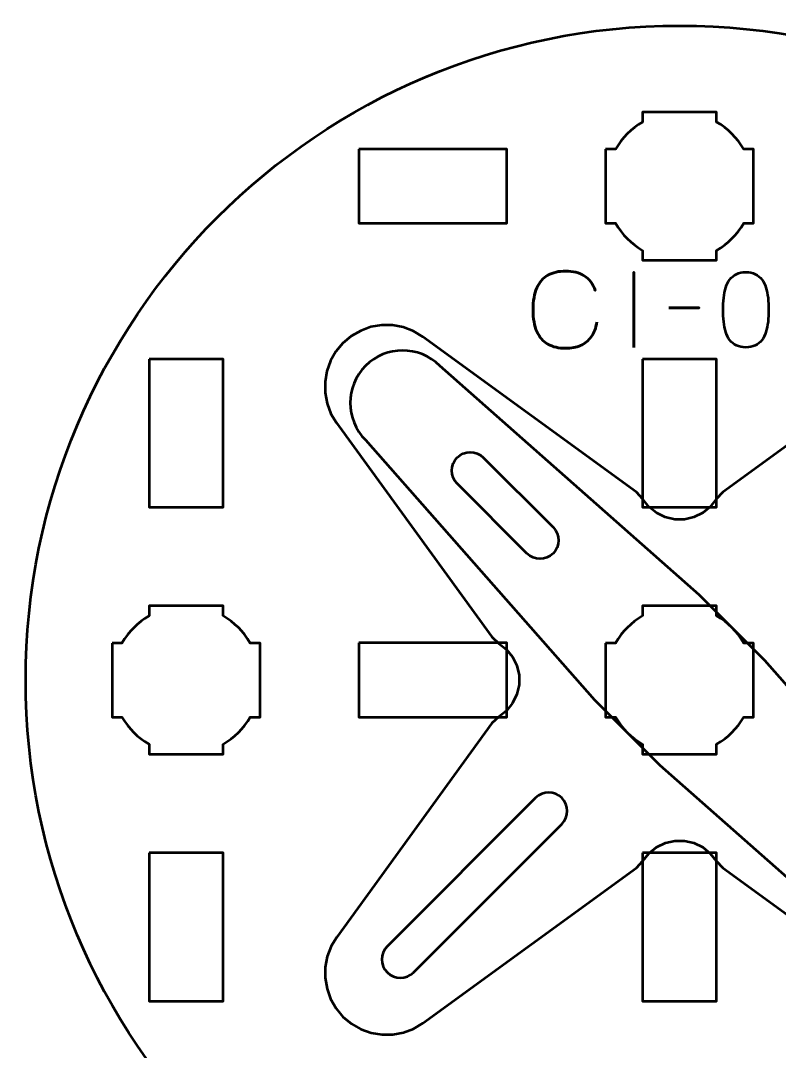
# Model space of a CAD drawing. Header units: centimetres. Extents: x -21 to 0, y -29.7 to 0.
# Drawn here: x -11.471 to -8.396, y -27.154 to -22.979 of the extents above; entities that cross this region are included whole.
import ezdxf

# ---------------------------------------------------------------- set-up
doc = ezdxf.new("R2010")
doc.units = ezdxf.units.CM
doc.header["$MEASUREMENT"] = 0
doc.layers.add('Layer 1', color=7, linetype='Continuous')

msp = doc.modelspace()

# ---------------------------------------------------------------- linework, layer by layer
at = {"layer": 'Layer 1', "color": 3, "lineweight": 53}
msp.add_ellipse((-8.80005, -25.64994), major_axis=(0, 2.65), ratio=1, dxfattribs=at)
at = {"layer": 'Layer 1', "color": 1, "lineweight": 53}
msp.add_open_spline([(-21.00003, -29.19995), (-21.00003, -29.19995), (-21.00003, -2.29992), (-21.00003, -2.29992), (-21.00003, -2.29992), (-21.00003, -2.21709), (-20.93286, -2.14992), (-20.85003, -2.14992), (-20.85003, -2.14992), (-20.7672, -2.14992), (-20.70003, -2.08275), (-20.70003, -1.99992), (-20.70003, -1.99992), (-20.70003, -1.91709), (-20.7672, -1.84992), (-20.85003, -1.84992), (-20.85003, -1.84992), (-20.93286, -1.84992), (-21.00003, -1.78275), (-21.00003, -1.69992), (-21.00003, -1.69992), (-21.00003, -1.61709), (-20.93286, -1.54992), (-20.85003, -1.54992), (-20.85003, -1.54992), (-20.7672, -1.54992), (-20.70003, -1.48275), (-20.70003, -1.39992), (-20.70003, -1.39992), (-20.70003, -1.31709), (-20.7672, -1.24992), (-20.85003, -1.24992), (-20.85003, -1.24992), (-20.93286, -1.24992), (-21.00003, -1.18275), (-21.00003, -1.09992), (-21.00003, -1.09992), (-21.00003, -1.09992), (-21.00003, -0.49992), (-21.00003, -0.49992), (-21.00003, -0.49992), (-21.00003, -0.22295), (-20.77694, 0.00004), (-20.49994, 0.00004), (-20.49994, 0.00004), (-20.49994, 0.00004), (-0.50008, 0.00004), (-0.50008, 0.00004), (-0.50008, 0.00004), (-0.22294, 0.00004), (0.00002, -0.22295), (0.00002, -0.49992), (0.00002, -0.49992), (0.00002, -0.49992), (0.00002, -29.19995), (0.00002, -29.19995), (0.00002, -29.19995), (0.00002, -29.47695), (-0.22294, -29.70004), (-0.50008, -29.70004), (-0.50008, -29.70004), (-0.50008, -29.70004), (-20.49994, -29.70004), (-20.49994, -29.70004), (-20.49994, -29.70004), (-20.77694, -29.70004), (-21.00003, -29.47695), (-21.00003, -29.19995)], degree=3, knots=[0, 0, 0, 0, 0.0588235, 0.0588235, 0.0588235, 0.0588235, 0.1176471, 0.1176471, 0.1176471, 0.1176471, 0.1764706, 0.1764706, 0.1764706, 0.1764706, 0.2352941, 0.2352941, 0.2352941, 0.2352941, 0.2941176, 0.2941176, 0.2941176, 0.2941176, 0.3529412, 0.3529412, 0.3529412, 0.3529412, 0.4117647, 0.4117647, 0.4117647, 0.4117647, 0.4705882, 0.4705882, 0.4705882, 0.4705882, 0.5294118, 0.5294118, 0.5294118, 0.5294118, 0.5882353, 0.5882353, 0.5882353, 0.5882353, 0.6470588, 0.6470588, 0.6470588, 0.6470588, 0.7058824, 0.7058824, 0.7058824, 0.7058824, 0.7647059, 0.7647059, 0.7647059, 0.7647059, 0.8235294, 0.8235294, 0.8235294, 0.8235294, 0.8823529, 0.8823529, 0.8823529, 0.8823529, 0.9411765, 0.9411765, 0.9411765, 0.9411765, 1, 1, 1, 1], dxfattribs=at)
at = {"layer": 'Layer 1', "lineweight": 53}
for points, knots in [([(-9.10005, -23.49988), (-9.10005, -23.49988), (-9.05985, -23.49988), (-9.05985, -23.49988), (-9.05985, -23.49988), (-9.03352, -23.45436), (-8.99556, -23.41643), (-8.95005, -23.3901), (-8.95005, -23.3901), (-8.95005, -23.3901), (-8.95005, -23.34988), (-8.95005, -23.34988), (-8.95005, -23.34988), (-8.95005, -23.34988), (-8.65005, -23.34988), (-8.65005, -23.34988), (-8.65005, -23.34988), (-8.65005, -23.34988), (-8.65005, -23.39007), (-8.65005, -23.39007), (-8.65005, -23.39007), (-8.60452, -23.4164), (-8.56653, -23.45435), (-8.54017, -23.49988), (-8.54017, -23.49988), (-8.54017, -23.49988), (-8.50005, -23.49988), (-8.50005, -23.49988), (-8.50005, -23.49988), (-8.50005, -23.49988), (-8.50005, -23.6453), (-8.50005, -23.6453), (-8.50005, -23.6453), (-8.50005, -23.6453), (-8.49999, -23.64995), (-8.49999, -23.64995), (-8.49999, -23.64995), (-8.49999, -23.64995), (-8.50005, -23.65459), (-8.50005, -23.65459), (-8.50005, -23.65459), (-8.50005, -23.65459), (-8.50005, -23.79988), (-8.50005, -23.79988), (-8.50005, -23.79988), (-8.50005, -23.79988), (-8.54012, -23.79988), (-8.54012, -23.79988), (-8.54012, -23.79988), (-8.56647, -23.84545), (-8.60447, -23.88346), (-8.65005, -23.90982), (-8.65005, -23.90982), (-8.65005, -23.90982), (-8.65005, -23.94988), (-8.65005, -23.94988), (-8.65005, -23.94988), (-8.65005, -23.94988), (-8.79333, -23.94988), (-8.79333, -23.94988), (-8.79333, -23.94988), (-8.79333, -23.94988), (-8.8, -23.94996), (-8.8, -23.94996), (-8.8, -23.94996), (-8.8, -23.94996), (-8.80668, -23.94988), (-8.80668, -23.94988), (-8.80668, -23.94988), (-8.80668, -23.94988), (-8.95005, -23.94988), (-8.95005, -23.94988), (-8.95005, -23.94988), (-8.95005, -23.94988), (-8.95005, -23.90978), (-8.95005, -23.90978), (-8.95005, -23.90978), (-8.99559, -23.88342), (-9.03357, -23.84543), (-9.0599, -23.79988), (-9.0599, -23.79988), (-9.0599, -23.79988), (-9.10005, -23.79988), (-9.10005, -23.79988), (-9.10005, -23.79988), (-9.10005, -23.79988), (-9.10005, -23.49988), (-9.10005, -23.49988)], [0, 0, 0, 0, 0.0454545, 0.0454545, 0.0454545, 0.0454545, 0.0909091, 0.0909091, 0.0909091, 0.0909091, 0.1363636, 0.1363636, 0.1363636, 0.1363636, 0.1818182, 0.1818182, 0.1818182, 0.1818182, 0.2272727, 0.2272727, 0.2272727, 0.2272727, 0.2727273, 0.2727273, 0.2727273, 0.2727273, 0.3181818, 0.3181818, 0.3181818, 0.3181818, 0.3636364, 0.3636364, 0.3636364, 0.3636364, 0.4090909, 0.4090909, 0.4090909, 0.4090909, 0.4545455, 0.4545455, 0.4545455, 0.4545455, 0.5, 0.5, 0.5, 0.5, 0.5454545, 0.5454545, 0.5454545, 0.5454545, 0.5909091, 0.5909091, 0.5909091, 0.5909091, 0.6363636, 0.6363636, 0.6363636, 0.6363636, 0.6818182, 0.6818182, 0.6818182, 0.6818182, 0.7272727, 0.7272727, 0.7272727, 0.7272727, 0.7727273, 0.7727273, 0.7727273, 0.7727273, 0.8181818, 0.8181818, 0.8181818, 0.8181818, 0.8636364, 0.8636364, 0.8636364, 0.8636364, 0.9090909, 0.9090909, 0.9090909, 0.9090909, 0.9545455, 0.9545455, 0.9545455, 0.9545455, 1, 1, 1, 1]), ([(-10.10004, -23.49987), (-10.10004, -23.49987), (-9.50003, -23.49987), (-9.50003, -23.49987), (-9.50003, -23.49987), (-9.50003, -23.49987), (-9.50003, -23.79987), (-9.50003, -23.79987), (-9.50003, -23.79987), (-9.50003, -23.79987), (-10.10004, -23.79987), (-10.10004, -23.79987), (-10.10004, -23.79987), (-10.10004, -23.79987), (-10.10004, -23.49987), (-10.10004, -23.49987)], [0, 0, 0, 0, 0.25, 0.25, 0.25, 0.25, 0.5, 0.5, 0.5, 0.5, 0.75, 0.75, 0.75, 0.75, 1, 1, 1, 1]), ([(-10.95002, -24.34985), (-10.95002, -24.34985), (-10.65002, -24.34985), (-10.65002, -24.34985), (-10.65002, -24.34985), (-10.65002, -24.34985), (-10.65002, -24.94986), (-10.65002, -24.94986), (-10.65002, -24.94986), (-10.65002, -24.94986), (-10.95002, -24.94986), (-10.95002, -24.94986), (-10.95002, -24.94986), (-10.95002, -24.94986), (-10.95002, -24.34985), (-10.95002, -24.34985)], [0, 0, 0, 0, 0.25, 0.25, 0.25, 0.25, 0.5, 0.5, 0.5, 0.5, 0.75, 0.75, 0.75, 0.75, 1, 1, 1, 1]), ([(-8.95009, -24.34985), (-8.95009, -24.34985), (-8.65009, -24.34985), (-8.65009, -24.34985), (-8.65009, -24.34985), (-8.65009, -24.34985), (-8.65009, -24.94986), (-8.65009, -24.94986), (-8.65009, -24.94986), (-8.65009, -24.94986), (-8.95009, -24.94986), (-8.95009, -24.94986), (-8.95009, -24.94986), (-8.95009, -24.94986), (-8.95009, -24.34985), (-8.95009, -24.34985)], [0, 0, 0, 0, 0.25, 0.25, 0.25, 0.25, 0.5, 0.5, 0.5, 0.5, 0.75, 0.75, 0.75, 0.75, 1, 1, 1, 1]), ([(-9.59554, -24.74838), (-9.62482, -24.7191), (-9.67233, -24.7191), (-9.70161, -24.74838), (-9.70161, -24.74838), (-9.73089, -24.77766), (-9.73089, -24.82516), (-9.70161, -24.85444), (-9.70161, -24.85444), (-9.70161, -24.85444), (-9.41876, -25.13729), (-9.41876, -25.13729), (-9.41876, -25.13729), (-9.38948, -25.16657), (-9.34198, -25.16657), (-9.3127, -25.13729), (-9.3127, -25.13729), (-9.28342, -25.10801), (-9.28342, -25.0605), (-9.3127, -25.03122), (-9.3127, -25.03122), (-9.3127, -25.03122), (-9.59554, -24.74838), (-9.59554, -24.74838)], [0, 0, 0, 0, 0.1666667, 0.1666667, 0.1666667, 0.1666667, 0.3333333, 0.3333333, 0.3333333, 0.3333333, 0.5, 0.5, 0.5, 0.5, 0.6666667, 0.6666667, 0.6666667, 0.6666667, 0.8333333, 0.8333333, 0.8333333, 0.8333333, 1, 1, 1, 1]), ([(-11.10005, -25.49988), (-11.10005, -25.49988), (-11.05985, -25.49988), (-11.05985, -25.49988), (-11.05985, -25.49988), (-11.03352, -25.45436), (-10.99556, -25.41643), (-10.95005, -25.3901), (-10.95005, -25.3901), (-10.95005, -25.3901), (-10.95005, -25.34988), (-10.95005, -25.34988), (-10.95005, -25.34988), (-10.95005, -25.34988), (-10.65005, -25.34988), (-10.65005, -25.34988), (-10.65005, -25.34988), (-10.65005, -25.34988), (-10.65005, -25.39007), (-10.65005, -25.39007), (-10.65005, -25.39007), (-10.60452, -25.4164), (-10.56653, -25.45435), (-10.54017, -25.49988), (-10.54017, -25.49988), (-10.54017, -25.49988), (-10.50005, -25.49988), (-10.50005, -25.49988), (-10.50005, -25.49988), (-10.50005, -25.49988), (-10.50005, -25.6453), (-10.50005, -25.6453), (-10.50005, -25.6453), (-10.50005, -25.6453), (-10.49999, -25.64995), (-10.49999, -25.64995), (-10.49999, -25.64995), (-10.49999, -25.64995), (-10.50005, -25.65459), (-10.50005, -25.65459), (-10.50005, -25.65459), (-10.50005, -25.65459), (-10.50005, -25.79988), (-10.50005, -25.79988), (-10.50005, -25.79988), (-10.50005, -25.79988), (-10.54012, -25.79988), (-10.54012, -25.79988), (-10.54012, -25.79988), (-10.56647, -25.84545), (-10.60447, -25.88346), (-10.65005, -25.90982), (-10.65005, -25.90982), (-10.65005, -25.90982), (-10.65005, -25.94988), (-10.65005, -25.94988), (-10.65005, -25.94988), (-10.65005, -25.94988), (-10.79333, -25.94988), (-10.79333, -25.94988), (-10.79333, -25.94988), (-10.79333, -25.94988), (-10.8, -25.94996), (-10.8, -25.94996), (-10.8, -25.94996), (-10.8, -25.94996), (-10.80668, -25.94988), (-10.80668, -25.94988), (-10.80668, -25.94988), (-10.80668, -25.94988), (-10.95005, -25.94988), (-10.95005, -25.94988), (-10.95005, -25.94988), (-10.95005, -25.94988), (-10.95005, -25.90978), (-10.95005, -25.90978), (-10.95005, -25.90978), (-10.99559, -25.88342), (-11.03357, -25.84543), (-11.0599, -25.79988), (-11.0599, -25.79988), (-11.0599, -25.79988), (-11.10005, -25.79988), (-11.10005, -25.79988), (-11.10005, -25.79988), (-11.10005, -25.79988), (-11.10005, -25.49988), (-11.10005, -25.49988)], [0, 0, 0, 0, 0.0454545, 0.0454545, 0.0454545, 0.0454545, 0.0909091, 0.0909091, 0.0909091, 0.0909091, 0.1363636, 0.1363636, 0.1363636, 0.1363636, 0.1818182, 0.1818182, 0.1818182, 0.1818182, 0.2272727, 0.2272727, 0.2272727, 0.2272727, 0.2727273, 0.2727273, 0.2727273, 0.2727273, 0.3181818, 0.3181818, 0.3181818, 0.3181818, 0.3636364, 0.3636364, 0.3636364, 0.3636364, 0.4090909, 0.4090909, 0.4090909, 0.4090909, 0.4545455, 0.4545455, 0.4545455, 0.4545455, 0.5, 0.5, 0.5, 0.5, 0.5454545, 0.5454545, 0.5454545, 0.5454545, 0.5909091, 0.5909091, 0.5909091, 0.5909091, 0.6363636, 0.6363636, 0.6363636, 0.6363636, 0.6818182, 0.6818182, 0.6818182, 0.6818182, 0.7272727, 0.7272727, 0.7272727, 0.7272727, 0.7727273, 0.7727273, 0.7727273, 0.7727273, 0.8181818, 0.8181818, 0.8181818, 0.8181818, 0.8636364, 0.8636364, 0.8636364, 0.8636364, 0.9090909, 0.9090909, 0.9090909, 0.9090909, 0.9545455, 0.9545455, 0.9545455, 0.9545455, 1, 1, 1, 1]), ([(-9.10005, -25.49988), (-9.10005, -25.49988), (-9.05985, -25.49988), (-9.05985, -25.49988), (-9.05985, -25.49988), (-9.03352, -25.45436), (-8.99556, -25.41643), (-8.95005, -25.3901), (-8.95005, -25.3901), (-8.95005, -25.3901), (-8.95005, -25.34988), (-8.95005, -25.34988), (-8.95005, -25.34988), (-8.95005, -25.34988), (-8.65005, -25.34988), (-8.65005, -25.34988), (-8.65005, -25.34988), (-8.65005, -25.34988), (-8.65005, -25.39007), (-8.65005, -25.39007), (-8.65005, -25.39007), (-8.60452, -25.4164), (-8.56653, -25.45435), (-8.54017, -25.49988), (-8.54017, -25.49988), (-8.54017, -25.49988), (-8.50005, -25.49988), (-8.50005, -25.49988), (-8.50005, -25.49988), (-8.50005, -25.49988), (-8.50005, -25.6453), (-8.50005, -25.6453), (-8.50005, -25.6453), (-8.50005, -25.6453), (-8.49999, -25.64995), (-8.49999, -25.64995), (-8.49999, -25.64995), (-8.49999, -25.64995), (-8.50005, -25.65459), (-8.50005, -25.65459), (-8.50005, -25.65459), (-8.50005, -25.65459), (-8.50005, -25.79988), (-8.50005, -25.79988), (-8.50005, -25.79988), (-8.50005, -25.79988), (-8.54012, -25.79988), (-8.54012, -25.79988), (-8.54012, -25.79988), (-8.56647, -25.84545), (-8.60447, -25.88346), (-8.65005, -25.90982), (-8.65005, -25.90982), (-8.65005, -25.90982), (-8.65005, -25.94988), (-8.65005, -25.94988), (-8.65005, -25.94988), (-8.65005, -25.94988), (-8.79333, -25.94988), (-8.79333, -25.94988), (-8.79333, -25.94988), (-8.79333, -25.94988), (-8.8, -25.94996), (-8.8, -25.94996), (-8.8, -25.94996), (-8.8, -25.94996), (-8.80668, -25.94988), (-8.80668, -25.94988), (-8.80668, -25.94988), (-8.80668, -25.94988), (-8.95005, -25.94988), (-8.95005, -25.94988), (-8.95005, -25.94988), (-8.95005, -25.94988), (-8.95005, -25.90978), (-8.95005, -25.90978), (-8.95005, -25.90978), (-8.99559, -25.88342), (-9.03357, -25.84543), (-9.0599, -25.79988), (-9.0599, -25.79988), (-9.0599, -25.79988), (-9.10005, -25.79988), (-9.10005, -25.79988), (-9.10005, -25.79988), (-9.10005, -25.79988), (-9.10005, -25.49988), (-9.10005, -25.49988)], [0, 0, 0, 0, 0.0454545, 0.0454545, 0.0454545, 0.0454545, 0.0909091, 0.0909091, 0.0909091, 0.0909091, 0.1363636, 0.1363636, 0.1363636, 0.1363636, 0.1818182, 0.1818182, 0.1818182, 0.1818182, 0.2272727, 0.2272727, 0.2272727, 0.2272727, 0.2727273, 0.2727273, 0.2727273, 0.2727273, 0.3181818, 0.3181818, 0.3181818, 0.3181818, 0.3636364, 0.3636364, 0.3636364, 0.3636364, 0.4090909, 0.4090909, 0.4090909, 0.4090909, 0.4545455, 0.4545455, 0.4545455, 0.4545455, 0.5, 0.5, 0.5, 0.5, 0.5454545, 0.5454545, 0.5454545, 0.5454545, 0.5909091, 0.5909091, 0.5909091, 0.5909091, 0.6363636, 0.6363636, 0.6363636, 0.6363636, 0.6818182, 0.6818182, 0.6818182, 0.6818182, 0.7272727, 0.7272727, 0.7272727, 0.7272727, 0.7727273, 0.7727273, 0.7727273, 0.7727273, 0.8181818, 0.8181818, 0.8181818, 0.8181818, 0.8636364, 0.8636364, 0.8636364, 0.8636364, 0.9090909, 0.9090909, 0.9090909, 0.9090909, 0.9545455, 0.9545455, 0.9545455, 0.9545455, 1, 1, 1, 1]), ([(-10.10004, -25.4998), (-10.10004, -25.4998), (-9.50003, -25.4998), (-9.50003, -25.4998), (-9.50003, -25.4998), (-9.50003, -25.4998), (-9.50003, -25.7998), (-9.50003, -25.7998), (-9.50003, -25.7998), (-9.50003, -25.7998), (-10.10004, -25.7998), (-10.10004, -25.7998), (-10.10004, -25.7998), (-10.10004, -25.7998), (-10.10004, -25.4998), (-10.10004, -25.4998)], [0, 0, 0, 0, 0.25, 0.25, 0.25, 0.25, 0.5, 0.5, 0.5, 0.5, 0.75, 0.75, 0.75, 0.75, 1, 1, 1, 1]), ([(-9.87838, -26.83434), (-9.90766, -26.86363), (-9.95517, -26.86363), (-9.98445, -26.83434), (-9.98445, -26.83434), (-10.01373, -26.80506), (-10.01373, -26.75756), (-9.98445, -26.72828), (-9.98445, -26.72828), (-9.98445, -26.72828), (-9.38341, -26.12724), (-9.38341, -26.12724), (-9.38341, -26.12724), (-9.35413, -26.09796), (-9.30662, -26.09796), (-9.27734, -26.12724), (-9.27734, -26.12724), (-9.24806, -26.15652), (-9.24806, -26.20402), (-9.27734, -26.2333), (-9.27734, -26.2333), (-9.27734, -26.2333), (-9.87838, -26.83434), (-9.87838, -26.83434)], [0, 0, 0, 0, 0.1666667, 0.1666667, 0.1666667, 0.1666667, 0.3333333, 0.3333333, 0.3333333, 0.3333333, 0.5, 0.5, 0.5, 0.5, 0.6666667, 0.6666667, 0.6666667, 0.6666667, 0.8333333, 0.8333333, 0.8333333, 0.8333333, 1, 1, 1, 1]), ([(-10.95002, -26.34992), (-10.95002, -26.34992), (-10.65002, -26.34992), (-10.65002, -26.34992), (-10.65002, -26.34992), (-10.65002, -26.34992), (-10.65002, -26.94992), (-10.65002, -26.94992), (-10.65002, -26.94992), (-10.65002, -26.94992), (-10.95002, -26.94992), (-10.95002, -26.94992), (-10.95002, -26.94992), (-10.95002, -26.94992), (-10.95002, -26.34992), (-10.95002, -26.34992)], [0, 0, 0, 0, 0.25, 0.25, 0.25, 0.25, 0.5, 0.5, 0.5, 0.5, 0.75, 0.75, 0.75, 0.75, 1, 1, 1, 1]), ([(-8.95009, -26.34992), (-8.95009, -26.34992), (-8.65009, -26.34992), (-8.65009, -26.34992), (-8.65009, -26.34992), (-8.65009, -26.34992), (-8.65009, -26.94992), (-8.65009, -26.94992), (-8.65009, -26.94992), (-8.65009, -26.94992), (-8.95009, -26.94992), (-8.95009, -26.94992), (-8.95009, -26.94992), (-8.95009, -26.94992), (-8.95009, -26.34992), (-8.95009, -26.34992)], [0, 0, 0, 0, 0.25, 0.25, 0.25, 0.25, 0.5, 0.5, 0.5, 0.5, 0.75, 0.75, 0.75, 0.75, 1, 1, 1, 1])]:
    msp.add_open_spline(points, degree=3, knots=knots, dxfattribs=at)
at = {"layer": 'Layer 1', "color": 5, "lineweight": 53}
for points, knots in [([(-9.1349, -24.20027), (-9.13942, -24.22447), (-9.14732, -24.24444), (-9.1584, -24.2601), (-9.1584, -24.2601), (-9.16954, -24.2757), (-9.1838, -24.28727), (-9.20115, -24.29482), (-9.20115, -24.29482), (-9.21844, -24.30237), (-9.23876, -24.30618), (-9.2619, -24.30611), (-9.2619, -24.30611), (-9.29005, -24.30618), (-9.31397, -24.30074), (-9.33359, -24.28967), (-9.33359, -24.28967), (-9.3532, -24.27866), (-9.36816, -24.26166), (-9.37846, -24.23859), (-9.37846, -24.23859), (-9.38876, -24.21551), (-9.39391, -24.18595), (-9.39398, -24.1499), (-9.39398, -24.1499), (-9.39391, -24.11399), (-9.38876, -24.08449), (-9.37846, -24.06142), (-9.37846, -24.06142), (-9.36816, -24.03835), (-9.3532, -24.02128), (-9.33359, -24.0102), (-9.33359, -24.0102), (-9.31397, -23.99912), (-9.29005, -23.99362), (-9.2619, -23.99369), (-9.2619, -23.99369), (-9.23177, -23.99362), (-9.20652, -24.00004), (-9.1862, -24.01295), (-9.1862, -24.01295), (-9.16595, -24.02586), (-9.15106, -24.04583), (-9.14168, -24.07285), (-9.14168, -24.07285), (-9.15106, -24.04583), (-9.16595, -24.02586), (-9.1862, -24.01295), (-9.1862, -24.01295), (-9.20652, -24.00004), (-9.23177, -23.99362), (-9.2619, -23.99369), (-9.2619, -23.99369), (-9.29005, -23.99362), (-9.31397, -23.99912), (-9.33359, -24.0102), (-9.33359, -24.0102), (-9.3532, -24.02128), (-9.36816, -24.03835), (-9.37846, -24.06142), (-9.37846, -24.06142), (-9.38876, -24.08449), (-9.39391, -24.11399), (-9.39398, -24.1499), (-9.39398, -24.1499), (-9.39391, -24.18595), (-9.38876, -24.21551), (-9.37846, -24.23859), (-9.37846, -24.23859), (-9.36816, -24.26166), (-9.3532, -24.27866), (-9.33359, -24.28967), (-9.33359, -24.28967), (-9.31397, -24.30074), (-9.29005, -24.30618), (-9.2619, -24.30611), (-9.2619, -24.30611), (-9.23876, -24.30618), (-9.21844, -24.30237), (-9.20115, -24.29482), (-9.20115, -24.29482), (-9.1838, -24.28727), (-9.16954, -24.2757), (-9.1584, -24.2601), (-9.1584, -24.2601), (-9.14732, -24.24444), (-9.13942, -24.22447), (-9.1349, -24.20027)], [0, 0, 0, 0, 0.0454545, 0.0454545, 0.0454545, 0.0454545, 0.0909091, 0.0909091, 0.0909091, 0.0909091, 0.1363636, 0.1363636, 0.1363636, 0.1363636, 0.1818182, 0.1818182, 0.1818182, 0.1818182, 0.2272727, 0.2272727, 0.2272727, 0.2272727, 0.2727273, 0.2727273, 0.2727273, 0.2727273, 0.3181818, 0.3181818, 0.3181818, 0.3181818, 0.3636364, 0.3636364, 0.3636364, 0.3636364, 0.4090909, 0.4090909, 0.4090909, 0.4090909, 0.4545455, 0.4545455, 0.4545455, 0.4545455, 0.5, 0.5, 0.5, 0.5, 0.5454545, 0.5454545, 0.5454545, 0.5454545, 0.5909091, 0.5909091, 0.5909091, 0.5909091, 0.6363636, 0.6363636, 0.6363636, 0.6363636, 0.6818182, 0.6818182, 0.6818182, 0.6818182, 0.7272727, 0.7272727, 0.7272727, 0.7272727, 0.7727273, 0.7727273, 0.7727273, 0.7727273, 0.8181818, 0.8181818, 0.8181818, 0.8181818, 0.8636364, 0.8636364, 0.8636364, 0.8636364, 0.9090909, 0.9090909, 0.9090909, 0.9090909, 0.9545455, 0.9545455, 0.9545455, 0.9545455, 1, 1, 1, 1]), ([(-8.98504, -24.30272), (-8.98504, -24.30272), (-8.98504, -23.9975), (-8.98504, -23.9975), (-8.98504, -23.9975), (-8.98504, -23.9975), (-8.98504, -24.30272), (-8.98504, -24.30272)], [0, 0, 0, 0, 0.5, 0.5, 0.5, 0.5, 1, 1, 1, 1]), ([(-8.53165, -24.30272), (-8.51684, -24.30265), (-8.50407, -24.30004), (-8.49341, -24.29496), (-8.49341, -24.29496), (-8.48283, -24.28988), (-8.47401, -24.28261), (-8.46696, -24.27337), (-8.46696, -24.27337), (-8.45997, -24.26406), (-8.45447, -24.25305), (-8.45038, -24.24035), (-8.45038, -24.24035), (-8.44635, -24.22765), (-8.44346, -24.21375), (-8.44184, -24.19851), (-8.44184, -24.19851), (-8.44014, -24.18327), (-8.4393, -24.16725), (-8.43937, -24.15032), (-8.43937, -24.15032), (-8.4393, -24.13346), (-8.44014, -24.11744), (-8.44184, -24.10227), (-8.44184, -24.10227), (-8.44346, -24.0871), (-8.44635, -24.07313), (-8.45038, -24.06043), (-8.45038, -24.06043), (-8.45447, -24.0478), (-8.45997, -24.0368), (-8.46696, -24.02741), (-8.46696, -24.02741), (-8.47401, -24.0181), (-8.48283, -24.01083), (-8.49341, -24.00575), (-8.49341, -24.00575), (-8.50407, -24.0006), (-8.51684, -23.99799), (-8.53165, -23.99792), (-8.53165, -23.99792), (-8.54647, -23.99799), (-8.55924, -24.0006), (-8.5699, -24.00575), (-8.5699, -24.00575), (-8.58048, -24.01083), (-8.5893, -24.0181), (-8.59635, -24.02741), (-8.59635, -24.02741), (-8.60334, -24.0368), (-8.60884, -24.0478), (-8.61293, -24.06043), (-8.61293, -24.06043), (-8.61696, -24.07313), (-8.61985, -24.0871), (-8.62147, -24.10227), (-8.62147, -24.10227), (-8.62316, -24.11744), (-8.62401, -24.13346), (-8.62394, -24.15032), (-8.62394, -24.15032), (-8.62401, -24.16725), (-8.62316, -24.18327), (-8.62147, -24.19851), (-8.62147, -24.19851), (-8.61985, -24.21375), (-8.61696, -24.22765), (-8.61293, -24.24035), (-8.61293, -24.24035), (-8.60884, -24.25305), (-8.60334, -24.26406), (-8.59635, -24.27337), (-8.59635, -24.27337), (-8.5893, -24.28261), (-8.58048, -24.28988), (-8.5699, -24.29496), (-8.5699, -24.29496), (-8.55924, -24.30004), (-8.54647, -24.30265), (-8.53165, -24.30272)], [0, 0, 0, 0, 0.05, 0.05, 0.05, 0.05, 0.1, 0.1, 0.1, 0.1, 0.15, 0.15, 0.15, 0.15, 0.2, 0.2, 0.2, 0.2, 0.25, 0.25, 0.25, 0.25, 0.3, 0.3, 0.3, 0.3, 0.35, 0.35, 0.35, 0.35, 0.4, 0.4, 0.4, 0.4, 0.45, 0.45, 0.45, 0.45, 0.5, 0.5, 0.5, 0.5, 0.55, 0.55, 0.55, 0.55, 0.6, 0.6, 0.6, 0.6, 0.65, 0.65, 0.65, 0.65, 0.7, 0.7, 0.7, 0.7, 0.75, 0.75, 0.75, 0.75, 0.8, 0.8, 0.8, 0.8, 0.85, 0.85, 0.85, 0.85, 0.9, 0.9, 0.9, 0.9, 0.95, 0.95, 0.95, 0.95, 1, 1, 1, 1]), ([(-8.53165, -24.30272), (-8.51684, -24.30265), (-8.50407, -24.30004), (-8.49341, -24.29496), (-8.49341, -24.29496), (-8.48283, -24.28988), (-8.47401, -24.28261), (-8.46696, -24.27337), (-8.46696, -24.27337), (-8.45997, -24.26406), (-8.45447, -24.25305), (-8.45038, -24.24035), (-8.45038, -24.24035), (-8.44635, -24.22765), (-8.44346, -24.21375), (-8.44184, -24.19851), (-8.44184, -24.19851), (-8.44014, -24.18327), (-8.4393, -24.16725), (-8.43937, -24.15032), (-8.43937, -24.15032), (-8.4393, -24.13346), (-8.44014, -24.11744), (-8.44184, -24.10227), (-8.44184, -24.10227), (-8.44346, -24.0871), (-8.44635, -24.07313), (-8.45038, -24.06043), (-8.45038, -24.06043), (-8.45447, -24.0478), (-8.45997, -24.0368), (-8.46696, -24.02741), (-8.46696, -24.02741), (-8.47401, -24.0181), (-8.48283, -24.01083), (-8.49341, -24.00575), (-8.49341, -24.00575), (-8.50407, -24.0006), (-8.51684, -23.99799), (-8.53165, -23.99792), (-8.53165, -23.99792), (-8.54647, -23.99799), (-8.55924, -24.0006), (-8.5699, -24.00575), (-8.5699, -24.00575), (-8.58048, -24.01083), (-8.5893, -24.0181), (-8.59635, -24.02741), (-8.59635, -24.02741), (-8.60334, -24.0368), (-8.60884, -24.0478), (-8.61293, -24.06043), (-8.61293, -24.06043), (-8.61696, -24.07313), (-8.61985, -24.0871), (-8.62147, -24.10227), (-8.62147, -24.10227), (-8.62316, -24.11744), (-8.62401, -24.13346), (-8.62394, -24.15032), (-8.62394, -24.15032), (-8.62401, -24.16725), (-8.62316, -24.18327), (-8.62147, -24.19851), (-8.62147, -24.19851), (-8.61985, -24.21375), (-8.61696, -24.22765), (-8.61293, -24.24035), (-8.61293, -24.24035), (-8.60884, -24.25305), (-8.60334, -24.26406), (-8.59635, -24.27337), (-8.59635, -24.27337), (-8.5893, -24.28261), (-8.58048, -24.28988), (-8.5699, -24.29496), (-8.5699, -24.29496), (-8.55924, -24.30004), (-8.54647, -24.30265), (-8.53165, -24.30272)], [0, 0, 0, 0, 0.05, 0.05, 0.05, 0.05, 0.1, 0.1, 0.1, 0.1, 0.15, 0.15, 0.15, 0.15, 0.2, 0.2, 0.2, 0.2, 0.25, 0.25, 0.25, 0.25, 0.3, 0.3, 0.3, 0.3, 0.35, 0.35, 0.35, 0.35, 0.4, 0.4, 0.4, 0.4, 0.45, 0.45, 0.45, 0.45, 0.5, 0.5, 0.5, 0.5, 0.55, 0.55, 0.55, 0.55, 0.6, 0.6, 0.6, 0.6, 0.65, 0.65, 0.65, 0.65, 0.7, 0.7, 0.7, 0.7, 0.75, 0.75, 0.75, 0.75, 0.8, 0.8, 0.8, 0.8, 0.85, 0.85, 0.85, 0.85, 0.9, 0.9, 0.9, 0.9, 0.95, 0.95, 0.95, 0.95, 1, 1, 1, 1]), ([(-8.84407, -24.14312), (-8.84407, -24.14312), (-8.72088, -24.14312), (-8.72088, -24.14312), (-8.72088, -24.14312), (-8.72088, -24.14312), (-8.84407, -24.14312), (-8.84407, -24.14312)], [0, 0, 0, 0, 0.5, 0.5, 0.5, 0.5, 1, 1, 1, 1]), ([(-9.84131, -24.25974), (-9.84131, -24.25974), (-8.97537, -24.88931), (-8.97537, -24.88931), (-8.97537, -24.88931), (-8.97537, -24.88931), (-8.94848, -24.91732), (-8.94848, -24.91732), (-8.94848, -24.91732), (-8.94848, -24.91732), (-8.9244, -24.94813), (-8.9244, -24.94813), (-8.9244, -24.94813), (-8.9244, -24.94813), (-8.89415, -24.97277), (-8.89415, -24.97277), (-8.89415, -24.97277), (-8.89415, -24.97277), (-8.85887, -24.99013), (-8.85887, -24.99013), (-8.85887, -24.99013), (-8.85887, -24.99013), (-8.81965, -24.9991), (-8.81965, -24.9991), (-8.81965, -24.9991), (-8.81965, -24.9991), (-8.78044, -24.99909), (-8.78044, -24.99909), (-8.78044, -24.99909), (-8.78044, -24.99909), (-8.74236, -24.99013), (-8.74236, -24.99013), (-8.74236, -24.99013), (-8.74236, -24.99013), (-8.70651, -24.97332), (-8.70651, -24.97332), (-8.70651, -24.97332), (-8.70651, -24.97332), (-8.6757, -24.94812), (-8.6757, -24.94812), (-8.6757, -24.94812), (-8.6757, -24.94812), (-8.65163, -24.91732), (-8.65163, -24.91732), (-8.65163, -24.91732), (-8.65163, -24.91732), (-8.6253, -24.88875), (-8.6253, -24.88875), (-8.6253, -24.88875), (-8.6253, -24.88875), (-7.75935, -24.2603), (-7.75935, -24.2603), (-7.75935, -24.2603), (-7.75935, -24.2603), (-7.72182, -24.23733), (-7.72182, -24.23733), (-7.72182, -24.23733), (-7.72182, -24.23733), (-7.68094, -24.22222), (-7.68094, -24.22222), (-7.68094, -24.22222), (-7.68094, -24.22222), (-7.6378, -24.21381), (-7.6378, -24.21381), (-7.6378, -24.21381), (-7.6378, -24.21381), (-7.59356, -24.21325), (-7.59356, -24.21325), (-7.59356, -24.21325), (-7.59356, -24.21325), (-7.54987, -24.22109), (-7.54987, -24.22109), (-7.54987, -24.22109), (-7.54987, -24.22109), (-7.50842, -24.23566), (-7.50842, -24.23566), (-7.50842, -24.23566), (-7.50842, -24.23566), (-7.46978, -24.2575), (-7.46978, -24.2575), (-7.46978, -24.2575), (-7.46978, -24.2575), (-7.43617, -24.2855), (-7.43617, -24.2855), (-7.43617, -24.2855), (-7.43617, -24.2855), (-7.4076, -24.31967), (-7.4076, -24.31967), (-7.4076, -24.31967), (-7.4076, -24.31967), (-7.38576, -24.35832), (-7.38576, -24.35832), (-7.38576, -24.35832), (-7.38576, -24.35832), (-7.37119, -24.39976), (-7.37119, -24.39976), (-7.37119, -24.39976), (-7.37119, -24.39976), (-7.36391, -24.4429), (-7.36391, -24.4429), (-7.36391, -24.4429), (-7.36391, -24.4429), (-7.36447, -24.48714), (-7.36447, -24.48714), (-7.36447, -24.48714), (-7.36447, -24.48714), (-7.37232, -24.53084), (-7.37232, -24.53084), (-7.37232, -24.53084), (-7.37232, -24.53084), (-7.38743, -24.57172), (-7.38743, -24.57172), (-7.38743, -24.57172), (-7.38743, -24.57172), (-7.4104, -24.60925), (-7.4104, -24.60925), (-7.4104, -24.60925), (-7.4104, -24.60925), (-8.03941, -25.47464), (-8.03941, -25.47464), (-8.03941, -25.47464), (-8.03941, -25.47464), (-8.06743, -25.50152), (-8.06743, -25.50152), (-8.06743, -25.50152), (-8.06743, -25.50152), (-8.09822, -25.5256), (-8.09822, -25.5256), (-8.09822, -25.5256), (-8.09822, -25.5256), (-8.12342, -25.55641), (-8.12342, -25.55641), (-8.12342, -25.55641), (-8.12342, -25.55641), (-8.14023, -25.59226), (-8.14023, -25.59226), (-8.14023, -25.59226), (-8.14023, -25.59226), (-8.14919, -25.63033), (-8.14919, -25.63033), (-8.14919, -25.63033), (-8.14919, -25.63033), (-8.1492, -25.66955), (-8.1492, -25.66955), (-8.1492, -25.66955), (-8.1492, -25.66955), (-8.1408, -25.7082), (-8.1408, -25.7082), (-8.1408, -25.7082), (-8.1408, -25.7082), (-8.12343, -25.74349), (-8.12343, -25.74349), (-8.12343, -25.74349), (-8.12343, -25.74349), (-8.09823, -25.7743), (-8.09823, -25.7743), (-8.09823, -25.7743), (-8.09823, -25.7743), (-8.06742, -25.79838), (-8.06742, -25.79838), (-8.06742, -25.79838), (-8.06742, -25.79838), (-8.03941, -25.82526), (-8.03941, -25.82526), (-8.03941, -25.82526), (-8.03941, -25.82526), (-7.41041, -26.69064), (-7.41041, -26.69064), (-7.41041, -26.69064), (-7.41041, -26.69064), (-7.38745, -26.72816), (-7.38745, -26.72816), (-7.38745, -26.72816), (-7.38745, -26.72816), (-7.37176, -26.7696), (-7.37176, -26.7696), (-7.37176, -26.7696), (-7.37176, -26.7696), (-7.36393, -26.8133), (-7.36393, -26.8133), (-7.36393, -26.8133), (-7.36393, -26.8133), (-7.36337, -26.85754), (-7.36337, -26.85754), (-7.36337, -26.85754), (-7.36337, -26.85754), (-7.37064, -26.90067), (-7.37064, -26.90067), (-7.37064, -26.90067), (-7.37064, -26.90067), (-7.38521, -26.94212), (-7.38521, -26.94212), (-7.38521, -26.94212), (-7.38521, -26.94212), (-7.40705, -26.98077), (-7.40705, -26.98077), (-7.40705, -26.98077), (-7.40705, -26.98077), (-7.43505, -27.01438), (-7.43505, -27.01438), (-7.43505, -27.01438), (-7.43505, -27.01438), (-7.46922, -27.04294), (-7.46922, -27.04294), (-7.46922, -27.04294), (-7.46922, -27.04294), (-7.50788, -27.06479), (-7.50788, -27.06479), (-7.50788, -27.06479), (-7.50788, -27.06479), (-7.54933, -27.07936), (-7.54933, -27.07936), (-7.54933, -27.07936), (-7.54933, -27.07936), (-7.59245, -27.08663), (-7.59245, -27.08663), (-7.59245, -27.08663), (-7.59245, -27.08663), (-7.6367, -27.08607), (-7.6367, -27.08607), (-7.6367, -27.08607), (-7.6367, -27.08607), (-7.68039, -27.07824), (-7.68039, -27.07824), (-7.68039, -27.07824), (-7.68039, -27.07824), (-7.72184, -27.06255), (-7.72184, -27.06255), (-7.72184, -27.06255), (-7.72184, -27.06255), (-7.75936, -27.03959), (-7.75936, -27.03959), (-7.75936, -27.03959), (-7.75936, -27.03959), (-8.62473, -26.41058), (-8.62473, -26.41058), (-8.62473, -26.41058), (-8.62473, -26.41058), (-8.65162, -26.38258), (-8.65162, -26.38258), (-8.65162, -26.38258), (-8.65162, -26.38258), (-8.6757, -26.35177), (-8.6757, -26.35177), (-8.6757, -26.35177), (-8.6757, -26.35177), (-8.70651, -26.32657), (-8.70651, -26.32657), (-8.70651, -26.32657), (-8.70651, -26.32657), (-8.7418, -26.3092), (-8.7418, -26.3092), (-8.7418, -26.3092), (-8.7418, -26.3092), (-8.78045, -26.3008), (-8.78045, -26.3008), (-8.78045, -26.3008), (-8.78045, -26.3008), (-8.81966, -26.3008), (-8.81966, -26.3008), (-8.81966, -26.3008), (-8.81966, -26.3008), (-8.85774, -26.30977), (-8.85774, -26.30977), (-8.85774, -26.30977), (-8.85774, -26.30977), (-8.89359, -26.32657), (-8.89359, -26.32657), (-8.89359, -26.32657), (-8.89359, -26.32657), (-8.9244, -26.35178), (-8.9244, -26.35178), (-8.9244, -26.35178), (-8.9244, -26.35178), (-8.94848, -26.38258), (-8.94848, -26.38258), (-8.94848, -26.38258), (-8.94848, -26.38258), (-8.9748, -26.41003), (-8.9748, -26.41003), (-8.9748, -26.41003), (-8.9748, -26.41003), (-9.84074, -27.03959), (-9.84074, -27.03959), (-9.84074, -27.03959), (-9.84074, -27.03959), (-9.87826, -27.06255), (-9.87826, -27.06255), (-9.87826, -27.06255), (-9.87826, -27.06255), (-9.91916, -27.07768), (-9.91916, -27.07768), (-9.91916, -27.07768), (-9.91916, -27.07768), (-9.96285, -27.08551), (-9.96285, -27.08551), (-9.96285, -27.08551), (-9.96285, -27.08551), (-10.00709, -27.08608), (-10.00709, -27.08608), (-10.00709, -27.08608), (-10.00709, -27.08608), (-10.05022, -27.0788), (-10.05022, -27.0788), (-10.05022, -27.0788), (-10.05022, -27.0788), (-10.09166, -27.06423), (-10.09166, -27.06423), (-10.09166, -27.06423), (-10.09166, -27.06423), (-10.13032, -27.04239), (-10.13032, -27.04239), (-10.13032, -27.04239), (-10.13032, -27.04239), (-10.16449, -27.01382), (-10.16449, -27.01382), (-10.16449, -27.01382), (-10.16449, -27.01382), (-10.19249, -26.98021), (-10.19249, -26.98021), (-10.19249, -26.98021), (-10.19249, -26.98021), (-10.21432, -26.94157), (-10.21432, -26.94157), (-10.21432, -26.94157), (-10.21432, -26.94157), (-10.2289, -26.90012), (-10.2289, -26.90012), (-10.2289, -26.90012), (-10.2289, -26.90012), (-10.23674, -26.85643), (-10.23674, -26.85643), (-10.23674, -26.85643), (-10.23674, -26.85643), (-10.23618, -26.81218), (-10.23618, -26.81218), (-10.23618, -26.81218), (-10.23618, -26.81218), (-10.22778, -26.76906), (-10.22778, -26.76906), (-10.22778, -26.76906), (-10.22778, -26.76906), (-10.21265, -26.72816), (-10.21265, -26.72816), (-10.21265, -26.72816), (-10.21265, -26.72816), (-10.18969, -26.69064), (-10.18969, -26.69064), (-10.18969, -26.69064), (-10.18969, -26.69064), (-9.56069, -25.82414), (-9.56069, -25.82414), (-9.56069, -25.82414), (-9.56069, -25.82414), (-9.53268, -25.79838), (-9.53268, -25.79838), (-9.53268, -25.79838), (-9.53268, -25.79838), (-9.50188, -25.7743), (-9.50188, -25.7743), (-9.50188, -25.7743), (-9.50188, -25.7743), (-9.47667, -25.74349), (-9.47667, -25.74349), (-9.47667, -25.74349), (-9.47667, -25.74349), (-9.45987, -25.70764), (-9.45987, -25.70764), (-9.45987, -25.70764), (-9.45987, -25.70764), (-9.45091, -25.66955), (-9.45091, -25.66955), (-9.45091, -25.66955), (-9.45091, -25.66955), (-9.4509, -25.63035), (-9.4509, -25.63035), (-9.4509, -25.63035), (-9.4509, -25.63035), (-9.45987, -25.59113), (-9.45987, -25.59113), (-9.45987, -25.59113), (-9.45987, -25.59113), (-9.47723, -25.55585), (-9.47723, -25.55585), (-9.47723, -25.55585), (-9.47723, -25.55585), (-9.50187, -25.52561), (-9.50187, -25.52561), (-9.50187, -25.52561), (-9.50187, -25.52561), (-9.53268, -25.50152), (-9.53268, -25.50152), (-9.53268, -25.50152), (-9.53268, -25.50152), (-9.56069, -25.47463), (-9.56069, -25.47463), (-9.56069, -25.47463), (-9.56069, -25.47463), (-10.19026, -24.60869), (-10.19026, -24.60869), (-10.19026, -24.60869), (-10.19026, -24.60869), (-10.21322, -24.57117), (-10.21322, -24.57117), (-10.21322, -24.57117), (-10.21322, -24.57117), (-10.22891, -24.52972), (-10.22891, -24.52972), (-10.22891, -24.52972), (-10.22891, -24.52972), (-10.23674, -24.48603), (-10.23674, -24.48603), (-10.23674, -24.48603), (-10.23674, -24.48603), (-10.23675, -24.44234), (-10.23675, -24.44234), (-10.23675, -24.44234), (-10.23675, -24.44234), (-10.23003, -24.39866), (-10.23003, -24.39866), (-10.23003, -24.39866), (-10.23003, -24.39866), (-10.2149, -24.35777), (-10.2149, -24.35777), (-10.2149, -24.35777), (-10.2149, -24.35777), (-10.19305, -24.31911), (-10.19305, -24.31911), (-10.19305, -24.31911), (-10.19305, -24.31911), (-10.16449, -24.28494), (-10.16449, -24.28494), (-10.16449, -24.28494), (-10.16449, -24.28494), (-10.13088, -24.25694), (-10.13088, -24.25694), (-10.13088, -24.25694), (-10.13088, -24.25694), (-10.09223, -24.2351), (-10.09223, -24.2351), (-10.09223, -24.2351), (-10.09223, -24.2351), (-10.05134, -24.21997), (-10.05134, -24.21997), (-10.05134, -24.21997), (-10.05134, -24.21997), (-10.00766, -24.21325), (-10.00766, -24.21325), (-10.00766, -24.21325), (-10.00766, -24.21325), (-9.96397, -24.21326), (-9.96397, -24.21326), (-9.96397, -24.21326), (-9.96397, -24.21326), (-9.92027, -24.22109), (-9.92027, -24.22109), (-9.92027, -24.22109), (-9.92027, -24.22109), (-9.87883, -24.23678), (-9.87883, -24.23678), (-9.87883, -24.23678), (-9.87883, -24.23678), (-9.84131, -24.25974), (-9.84131, -24.25974)], [0, 0, 0, 0, 0.0086207, 0.0086207, 0.0086207, 0.0086207, 0.0172414, 0.0172414, 0.0172414, 0.0172414, 0.0258621, 0.0258621, 0.0258621, 0.0258621, 0.0344828, 0.0344828, 0.0344828, 0.0344828, 0.0431034, 0.0431034, 0.0431034, 0.0431034, 0.0517241, 0.0517241, 0.0517241, 0.0517241, 0.0603448, 0.0603448, 0.0603448, 0.0603448, 0.0689655, 0.0689655, 0.0689655, 0.0689655, 0.0775862, 0.0775862, 0.0775862, 0.0775862, 0.0862069, 0.0862069, 0.0862069, 0.0862069, 0.0948276, 0.0948276, 0.0948276, 0.0948276, 0.1034483, 0.1034483, 0.1034483, 0.1034483, 0.112069, 0.112069, 0.112069, 0.112069, 0.1206897, 0.1206897, 0.1206897, 0.1206897, 0.1293103, 0.1293103, 0.1293103, 0.1293103, 0.137931, 0.137931, 0.137931, 0.137931, 0.1465517, 0.1465517, 0.1465517, 0.1465517, 0.1551724, 0.1551724, 0.1551724, 0.1551724, 0.1637931, 0.1637931, 0.1637931, 0.1637931, 0.1724138, 0.1724138, 0.1724138, 0.1724138, 0.1810345, 0.1810345, 0.1810345, 0.1810345, 0.1896552, 0.1896552, 0.1896552, 0.1896552, 0.1982759, 0.1982759, 0.1982759, 0.1982759, 0.2068966, 0.2068966, 0.2068966, 0.2068966, 0.2155172, 0.2155172, 0.2155172, 0.2155172, 0.2241379, 0.2241379, 0.2241379, 0.2241379, 0.2327586, 0.2327586, 0.2327586, 0.2327586, 0.2413793, 0.2413793, 0.2413793, 0.2413793, 0.25, 0.25, 0.25, 0.25, 0.2586207, 0.2586207, 0.2586207, 0.2586207, 0.2672414, 0.2672414, 0.2672414, 0.2672414, 0.2758621, 0.2758621, 0.2758621, 0.2758621, 0.2844828, 0.2844828, 0.2844828, 0.2844828, 0.2931034, 0.2931034, 0.2931034, 0.2931034, 0.3017241, 0.3017241, 0.3017241, 0.3017241, 0.3103448, 0.3103448, 0.3103448, 0.3103448, 0.3189655, 0.3189655, 0.3189655, 0.3189655, 0.3275862, 0.3275862, 0.3275862, 0.3275862, 0.3362069, 0.3362069, 0.3362069, 0.3362069, 0.3448276, 0.3448276, 0.3448276, 0.3448276, 0.3534483, 0.3534483, 0.3534483, 0.3534483, 0.362069, 0.362069, 0.362069, 0.362069, 0.3706897, 0.3706897, 0.3706897, 0.3706897, 0.3793103, 0.3793103, 0.3793103, 0.3793103, 0.387931, 0.387931, 0.387931, 0.387931, 0.3965517, 0.3965517, 0.3965517, 0.3965517, 0.4051724, 0.4051724, 0.4051724, 0.4051724, 0.4137931, 0.4137931, 0.4137931, 0.4137931, 0.4224138, 0.4224138, 0.4224138, 0.4224138, 0.4310345, 0.4310345, 0.4310345, 0.4310345, 0.4396552, 0.4396552, 0.4396552, 0.4396552, 0.4482759, 0.4482759, 0.4482759, 0.4482759, 0.4568966, 0.4568966, 0.4568966, 0.4568966, 0.4655172, 0.4655172, 0.4655172, 0.4655172, 0.4741379, 0.4741379, 0.4741379, 0.4741379, 0.4827586, 0.4827586, 0.4827586, 0.4827586, 0.4913793, 0.4913793, 0.4913793, 0.4913793, 0.5, 0.5, 0.5, 0.5, 0.5086207, 0.5086207, 0.5086207, 0.5086207, 0.5172414, 0.5172414, 0.5172414, 0.5172414, 0.5258621, 0.5258621, 0.5258621, 0.5258621, 0.5344828, 0.5344828, 0.5344828, 0.5344828, 0.5431034, 0.5431034, 0.5431034, 0.5431034, 0.5517241, 0.5517241, 0.5517241, 0.5517241, 0.5603448, 0.5603448, 0.5603448, 0.5603448, 0.5689655, 0.5689655, 0.5689655, 0.5689655, 0.5775862, 0.5775862, 0.5775862, 0.5775862, 0.5862069, 0.5862069, 0.5862069, 0.5862069, 0.5948276, 0.5948276, 0.5948276, 0.5948276, 0.6034483, 0.6034483, 0.6034483, 0.6034483, 0.612069, 0.612069, 0.612069, 0.612069, 0.6206897, 0.6206897, 0.6206897, 0.6206897, 0.6293103, 0.6293103, 0.6293103, 0.6293103, 0.637931, 0.637931, 0.637931, 0.637931, 0.6465517, 0.6465517, 0.6465517, 0.6465517, 0.6551724, 0.6551724, 0.6551724, 0.6551724, 0.6637931, 0.6637931, 0.6637931, 0.6637931, 0.6724138, 0.6724138, 0.6724138, 0.6724138, 0.6810345, 0.6810345, 0.6810345, 0.6810345, 0.6896552, 0.6896552, 0.6896552, 0.6896552, 0.6982759, 0.6982759, 0.6982759, 0.6982759, 0.7068966, 0.7068966, 0.7068966, 0.7068966, 0.7155172, 0.7155172, 0.7155172, 0.7155172, 0.7241379, 0.7241379, 0.7241379, 0.7241379, 0.7327586, 0.7327586, 0.7327586, 0.7327586, 0.7413793, 0.7413793, 0.7413793, 0.7413793, 0.75, 0.75, 0.75, 0.75, 0.7586207, 0.7586207, 0.7586207, 0.7586207, 0.7672414, 0.7672414, 0.7672414, 0.7672414, 0.7758621, 0.7758621, 0.7758621, 0.7758621, 0.7844828, 0.7844828, 0.7844828, 0.7844828, 0.7931034, 0.7931034, 0.7931034, 0.7931034, 0.8017241, 0.8017241, 0.8017241, 0.8017241, 0.8103448, 0.8103448, 0.8103448, 0.8103448, 0.8189655, 0.8189655, 0.8189655, 0.8189655, 0.8275862, 0.8275862, 0.8275862, 0.8275862, 0.8362069, 0.8362069, 0.8362069, 0.8362069, 0.8448276, 0.8448276, 0.8448276, 0.8448276, 0.8534483, 0.8534483, 0.8534483, 0.8534483, 0.862069, 0.862069, 0.862069, 0.862069, 0.8706897, 0.8706897, 0.8706897, 0.8706897, 0.8793103, 0.8793103, 0.8793103, 0.8793103, 0.887931, 0.887931, 0.887931, 0.887931, 0.8965517, 0.8965517, 0.8965517, 0.8965517, 0.9051724, 0.9051724, 0.9051724, 0.9051724, 0.9137931, 0.9137931, 0.9137931, 0.9137931, 0.9224138, 0.9224138, 0.9224138, 0.9224138, 0.9310345, 0.9310345, 0.9310345, 0.9310345, 0.9396552, 0.9396552, 0.9396552, 0.9396552, 0.9482759, 0.9482759, 0.9482759, 0.9482759, 0.9568966, 0.9568966, 0.9568966, 0.9568966, 0.9655172, 0.9655172, 0.9655172, 0.9655172, 0.9741379, 0.9741379, 0.9741379, 0.9741379, 0.9827586, 0.9827586, 0.9827586, 0.9827586, 0.9913793, 0.9913793, 0.9913793, 0.9913793, 1, 1, 1, 1]), ([(-8.8796, -25.99465), (-8.8796, -25.99465), (-9.14476, -25.72949), (-9.14476, -25.72949), (-9.14476, -25.72949), (-9.14476, -25.72949), (-10.07284, -24.67767), (-10.07284, -24.67767), (-10.07284, -24.67767), (-10.1556, -24.59491), (-10.1556, -24.45991), (-10.07284, -24.37715), (-10.07284, -24.37715), (-9.99008, -24.29439), (-9.85508, -24.29439), (-9.77232, -24.37715), (-9.77232, -24.37715), (-9.77232, -24.37715), (-8.7205, -25.30523), (-8.7205, -25.30523), (-8.7205, -25.30523), (-8.7205, -25.30523), (-8.45534, -25.57039), (-8.45534, -25.57039), (-8.45534, -25.57039), (-8.45534, -25.57039), (-7.52726, -26.62221), (-7.52726, -26.62221), (-7.52726, -26.62221), (-7.4445, -26.70497), (-7.4445, -26.83997), (-7.52726, -26.92273), (-7.52726, -26.92273), (-7.61002, -27.00549), (-7.74502, -27.00549), (-7.82778, -26.92273), (-7.82778, -26.92273), (-7.82778, -26.92273), (-8.8796, -25.99465), (-8.8796, -25.99465)], [0, 0, 0, 0, 0.1, 0.1, 0.1, 0.1, 0.2, 0.2, 0.2, 0.2, 0.3, 0.3, 0.3, 0.3, 0.4, 0.4, 0.4, 0.4, 0.5, 0.5, 0.5, 0.5, 0.6, 0.6, 0.6, 0.6, 0.7, 0.7, 0.7, 0.7, 0.8, 0.8, 0.8, 0.8, 0.9, 0.9, 0.9, 0.9, 1, 1, 1, 1])]:
    msp.add_open_spline(points, degree=3, knots=knots, dxfattribs=at)

doc.saveas('drawing.dxf')
